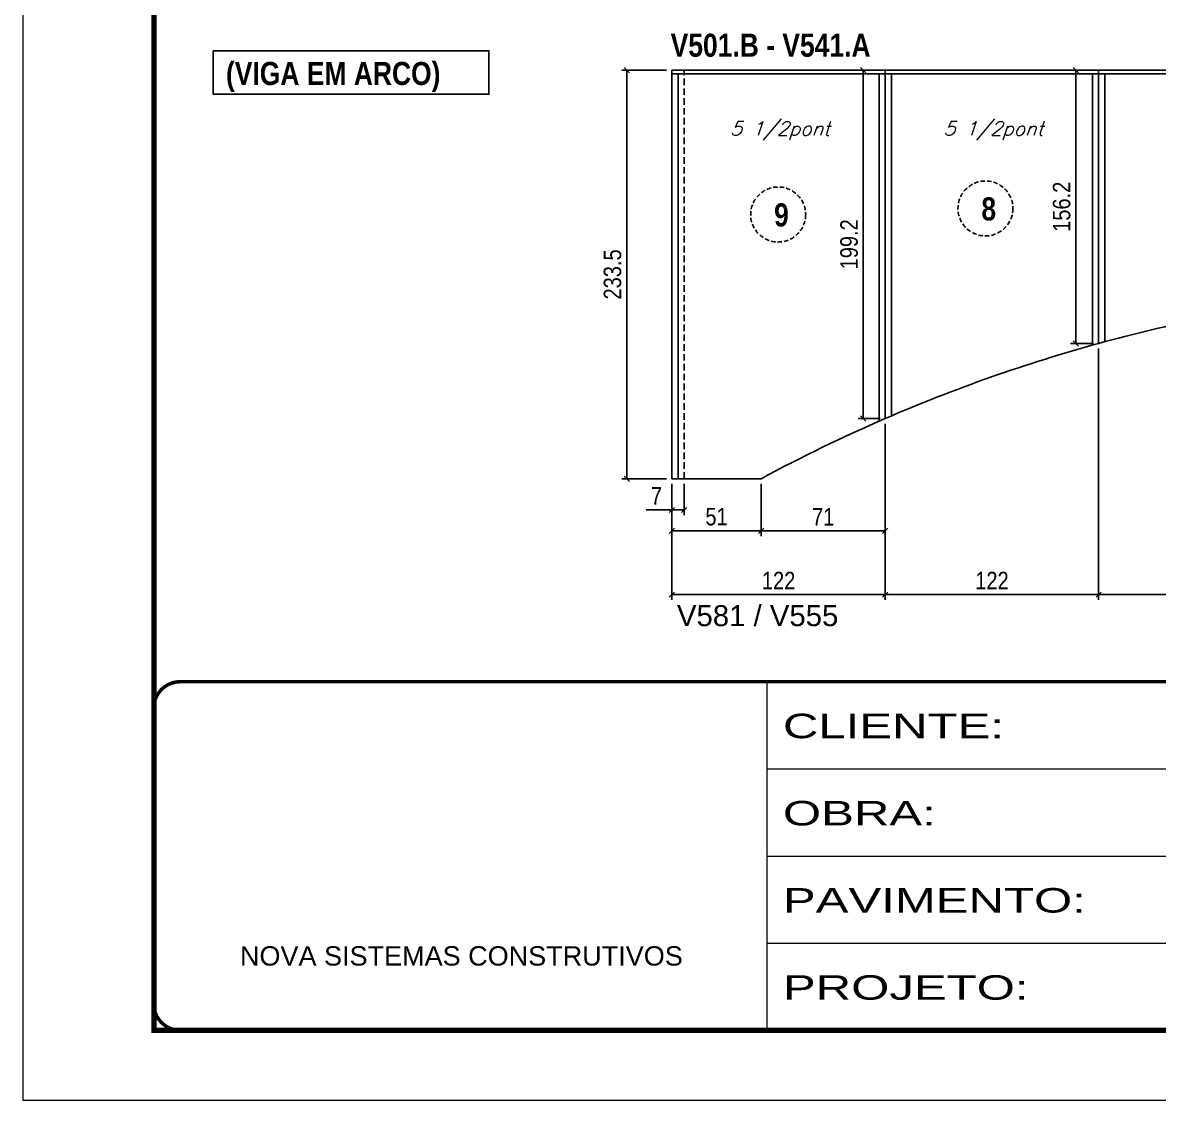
# Model space of a CAD drawing. Extents: x -15895 to 12929, y -2522 to 15173.
# Drawn here: x 6506 to 7156, y 4369 to 4985 of the extents above; entities that cross this region are included whole.
import ezdxf

# ---------------------------------------------------------------- set-up
doc = ezdxf.new("R2010")
doc.units = 0
doc.header["$PDMODE"] = 35
doc.header["$PDSIZE"] = -10
for name, pattern in [('CONTINUO', [0]), ('DASHED', [0.75, 0.5, -0.25]), ('HIDDEN', [0.375, 0.25, -0.125])]:
    doc.linetypes.add(name, pattern=pattern)
for name, color, linetype in [('5', 5, 'Continuous'), ('COTA', 241, 'Continuous'), ('NOMENCLATURA', 7, 'Continuous'), ('Painéis', 200, 'Continuous'), ('SARR_2.2x7', 40, 'Continuous'), ('SARR_3.5x7', 81, 'Continuous'), ('texto', 7, 'Continuous')]:
    doc.layers.add(name, color=color, linetype=linetype)
doc.layers.add('Folhas', color=255, linetype='Continuous', lineweight=9)
doc.layers.add('SARRAFO DE PRESSAO', color=251, linetype='DASHED', lineweight=9)
doc.styles.add('ARIAL', font='arial.ttf')
doc.styles.add('COTA TECNICA', font='techl___.ttf', dxfattribs={"height": 10})
doc.styles.add('Romans', font='romans.shx')
doc.styles.get("Standard").update_dxf_attribs({"font": 'arial.ttf'})
doc.styles.add('TECNICA', font='techb___.ttf', dxfattribs={"height": 10})
doc.styles.add('Tecnologia', font='')
doc.styles.get('Tecnologia').set_extended_font_data('Forgotten Futurist')
doc.dimstyles.new('PAINEL', dxfattribs={"dimtxt": 10, "dimasz": 3, "dimexe": 3, "dimexo": 3, "dimgap": 3, "dimtad": 1, "dimdec": 1, "dimzin": 12, "dimdsep": 46, "dimtxsty": 'COTA TECNICA', "dimblk1": 'OBLIQUE', "dimblk2": 'OBLIQUE', "dimsah": 1, "dimcen": 0.9, "dimclrd": 4, "dimclre": 4, "dimclrt": 240, "dimadec": 1, "dimazin": 3, "dimtfac": 1, "dimtdec": 1, "dimtmove": 0, "dimatfit": 3, "dimfxl": 1, "dimtolj": 1, "dimtzin": 12, "dimarcsym": 0})

# ---------------------------------------------------------------- blocks, each defined once
blk = doc.blocks.new('9999999999')
at = {"color": 30, "linetype": 'CONTINUO'}
for p, q in [((98564.56, 34230.21), (98564.56, 34429.45)), ((98564.56, 34379.64), (99583.98, 34379.64)), ((98564.56, 34329.83), (99487.98, 34329.83)), ((98564.56, 34280.02), (99487.98, 34280.02))]:
    blk.add_line(p, q, dxfattribs=at)
at = {"color": 30, "linetype": 'CONTINUO', "const_width": 2}
blk.add_lwpolyline([(99583.98, 34230.21), (99583.98, 34414.45, 0.414214), (99568.98, 34429.45), (98228.98, 34429.45, 0.414214), (98213.98, 34414.45), (98213.98, 34245.21, 0.414214), (98228.98, 34230.21), (99583.98, 34230.21)], format="xyb", dxfattribs=at)
at = {"layer": 'Folhas'}
blk.add_lwpolyline([(98138.98, 34190.21), (99623.98, 34190.21), (99623.98, 35240.21), (98138.98, 35240.21)], close=True, dxfattribs=at)
at = {"layer": 'Folhas', "color": 30, "const_width": 3}
blk.add_lwpolyline([(98213.98, 34230.21), (99583.98, 34230.21), (99583.98, 35200.21), (98213.98, 35200.21)], close=True, dxfattribs=at)
at = {"color": 7, "linetype": 'Continuous', "ltscale": 5, "style": 'ARIAL'}
blk.add_text('NOVA SISTEMAS CONSTRUTIVOS', height=11.0592, dxfattribs=at).set_placement((98263.19, 34267.21))
at = {"layer": 'Folhas', "color": 7, "style": 'Tecnologia', "width": 1.5}
for s, p in [('CLIENTE:', (98573.65, 34397.17)), ('OBRA:', (98573.65, 34347.31)), ('PAVIMENTO:', (98573.65, 34297.5)), ('PROJETO:', (98573.65, 34247.69))]:
    blk.add_text(s, height=14, dxfattribs=at).set_placement(p)
blk = doc.blocks.new('_Oblique')
at = {"color": 0, "linetype": 'ByBlock', "lineweight": -2}
blk.add_line((-0.5, -0.5), (0.5, 0.5), dxfattribs=at)
blk = doc.blocks.new('*D1695')
at = {"layer": 'COTA', "color": 4, "lineweight": -2, "transparency": 16777216}
for p, q in [((6877.56, 4721.55), (6877.56, 4691.7)), ((6928.56, 4721.55), (6928.56, 4691.7)), ((6928.56, 4694.7), (6877.56, 4694.7))]:
    blk.add_line(p, q, dxfattribs=at)
at = {"layer": 'Defpoints', "color": 0, "transparency": 16777216}
for p in [(6877.56, 4724.55), (6928.56, 4724.55), (6877.56, 4694.7)]:
    blk.add_point(p, dxfattribs=at)
at = {"layer": 'COTA', "color": 4, "lineweight": -2, "transparency": 16777216, "xscale": 3, "yscale": 3, "zscale": 3, "rotation": 180}
blk.add_blockref('_Oblique', (6877.56, 4694.7), dxfattribs=at)
at = {"layer": 'COTA', "color": 4, "lineweight": -2, "transparency": 16777216, "xscale": 3, "yscale": 3, "zscale": 3}
blk.add_blockref('_Oblique', (6928.56, 4694.7), dxfattribs=at)
at = {"layer": 'COTA', "color": 240, "transparency": 16777216, "insert": (6903.06, 4702.81), "char_height": 10, "attachment_point": 5, "style": 'COTA TECNICA'}
blk.add_mtext('\\A1;51', dxfattribs=at)
blk = doc.blocks.new('*D1696')
at = {"layer": 'COTA', "color": 4, "lineweight": -2, "transparency": 16777216}
for p, q in [((6999.56, 4755.94), (6999.56, 4691.7)), ((6928.56, 4721.55), (6928.56, 4691.7)), ((6928.56, 4694.7), (6999.56, 4694.7))]:
    blk.add_line(p, q, dxfattribs=at)
at = {"layer": 'Defpoints', "color": 0, "transparency": 16777216}
for p in [(6999.56, 4758.94), (6928.56, 4724.55), (6999.56, 4694.7)]:
    blk.add_point(p, dxfattribs=at)
at = {"layer": 'COTA', "color": 4, "lineweight": -2, "transparency": 16777216, "xscale": 3, "yscale": 3, "zscale": 3, "rotation": 180}
blk.add_blockref('_Oblique', (6928.56, 4694.7), dxfattribs=at)
at = {"layer": 'COTA', "color": 4, "lineweight": -2, "transparency": 16777216, "xscale": 3, "yscale": 3, "zscale": 3}
blk.add_blockref('_Oblique', (6999.56, 4694.7), dxfattribs=at)
at = {"layer": 'COTA', "color": 240, "transparency": 16777216, "insert": (6964.06, 4702.77), "char_height": 10, "attachment_point": 5, "style": 'COTA TECNICA'}
blk.add_mtext('\\A1;71', dxfattribs=at)
blk = doc.blocks.new('*D1697')
at = {"layer": 'COTA', "color": 4, "lineweight": -2, "transparency": 16777216}
for p, q in [((6999.56, 4755.94), (6999.56, 4655.29)), ((6877.56, 4721.55), (6877.56, 4655.29)), ((6877.56, 4658.29), (6999.56, 4658.29))]:
    blk.add_line(p, q, dxfattribs=at)
at = {"layer": 'Defpoints', "color": 0, "transparency": 16777216}
for p in [(6999.56, 4758.94), (6877.56, 4724.55), (6999.56, 4658.29)]:
    blk.add_point(p, dxfattribs=at)
at = {"layer": 'COTA', "color": 4, "lineweight": -2, "transparency": 16777216, "xscale": 3, "yscale": 3, "zscale": 3, "rotation": 180}
blk.add_blockref('_Oblique', (6877.56, 4658.29), dxfattribs=at)
at = {"layer": 'COTA', "color": 4, "lineweight": -2, "transparency": 16777216, "xscale": 3, "yscale": 3, "zscale": 3}
blk.add_blockref('_Oblique', (6999.56, 4658.29), dxfattribs=at)
at = {"layer": 'COTA', "color": 240, "transparency": 16777216, "insert": (6938.56, 4666.34), "char_height": 10, "attachment_point": 5, "style": 'COTA TECNICA'}
blk.add_mtext('\\A1;122', dxfattribs=at)
blk = doc.blocks.new('*D1698')
at = {"layer": 'COTA', "color": 4, "lineweight": -2, "transparency": 16777216}
for p, q in [((7121.56, 4798.89), (7121.56, 4655.29)), ((6999.56, 4755.94), (6999.56, 4655.29)), ((6999.56, 4658.29), (7121.56, 4658.29))]:
    blk.add_line(p, q, dxfattribs=at)
at = {"layer": 'Defpoints', "color": 0, "transparency": 16777216}
for p in [(7121.56, 4801.89), (6999.56, 4758.94), (7121.56, 4658.29)]:
    blk.add_point(p, dxfattribs=at)
at = {"layer": 'COTA', "color": 4, "lineweight": -2, "transparency": 16777216, "xscale": 3, "yscale": 3, "zscale": 3, "rotation": 180}
blk.add_blockref('_Oblique', (6999.56, 4658.29), dxfattribs=at)
at = {"layer": 'COTA', "color": 4, "lineweight": -2, "transparency": 16777216, "xscale": 3, "yscale": 3, "zscale": 3}
blk.add_blockref('_Oblique', (7121.56, 4658.29), dxfattribs=at)
at = {"layer": 'COTA', "color": 240, "transparency": 16777216, "insert": (7060.56, 4666.34), "char_height": 10, "attachment_point": 5, "style": 'COTA TECNICA'}
blk.add_mtext('\\A1;122', dxfattribs=at)
blk = doc.blocks.new('*D1699')
at = {"layer": 'COTA', "color": 4, "lineweight": -2, "transparency": 16777216}
for p, q in [((7243.56, 4823.77), (7243.56, 4655.29)), ((7121.56, 4798.89), (7121.56, 4655.29)), ((7121.56, 4658.29), (7243.56, 4658.29))]:
    blk.add_line(p, q, dxfattribs=at)
at = {"layer": 'Defpoints', "color": 0, "transparency": 16777216}
for p in [(7243.56, 4826.77), (7121.56, 4801.89), (7243.56, 4658.29)]:
    blk.add_point(p, dxfattribs=at)
at = {"layer": 'COTA', "color": 4, "lineweight": -2, "transparency": 16777216, "xscale": 3, "yscale": 3, "zscale": 3, "rotation": 180}
blk.add_blockref('_Oblique', (7121.56, 4658.29), dxfattribs=at)
at = {"layer": 'COTA', "color": 4, "lineweight": -2, "transparency": 16777216, "xscale": 3, "yscale": 3, "zscale": 3}
blk.add_blockref('_Oblique', (7243.56, 4658.29), dxfattribs=at)
at = {"layer": 'COTA', "color": 240, "transparency": 16777216, "insert": (7182.56, 4666.34), "char_height": 10, "attachment_point": 5, "style": 'COTA TECNICA'}
blk.add_mtext('\\A1;122', dxfattribs=at)
blk = doc.blocks.new('*D1707')
at = {"layer": 'COTA', "color": 4, "lineweight": -2, "transparency": 16777216}
for p, q in [((6874.56, 4958.09), (6848.85, 4958.09)), ((6851.85, 4724.55), (6851.85, 4958.09)), ((6874.56, 4724.55), (6848.85, 4724.55))]:
    blk.add_line(p, q, dxfattribs=at)
at = {"layer": 'Defpoints', "color": 0, "transparency": 16777216}
for p in [(6851.85, 4958.09), (6877.56, 4958.09), (6877.56, 4724.55)]:
    blk.add_point(p, dxfattribs=at)
at = {"layer": 'COTA', "color": 4, "lineweight": -2, "transparency": 16777216, "xscale": 3, "yscale": 3, "zscale": 3}
for p, rotation in [((6851.85, 4958.09), 90), ((6851.85, 4724.55), 270)]:
    blk.add_blockref('_Oblique', p, dxfattribs=dict(at, rotation=rotation))
at = {"layer": 'COTA', "color": 240, "transparency": 16777216, "insert": (6843.63, 4841.32), "char_height": 10, "attachment_point": 5, "rotation": 90, "style": 'COTA TECNICA'}
blk.add_mtext('\\A1;233.5', dxfattribs=at)
blk = doc.blocks.new('*D1708')
at = {"layer": 'COTA', "color": 4, "lineweight": -2, "transparency": 16777216}
for p, q in [((6996.56, 4958.09), (6983.98, 4958.09)), ((6986.98, 4958.09), (6986.98, 4758.94)), ((6996.56, 4758.94), (6983.98, 4758.94))]:
    blk.add_line(p, q, dxfattribs=at)
at = {"layer": 'Defpoints', "color": 0, "transparency": 16777216}
for p in [(6999.56, 4958.09), (6986.98, 4758.94), (6999.56, 4758.94)]:
    blk.add_point(p, dxfattribs=at)
at = {"layer": 'COTA', "color": 4, "lineweight": -2, "transparency": 16777216, "xscale": 3, "yscale": 3, "zscale": 3}
for p, rotation in [((6986.98, 4958.09), 90), ((6986.98, 4758.94), 270)]:
    blk.add_blockref('_Oblique', p, dxfattribs=dict(at, rotation=rotation))
at = {"layer": 'COTA', "color": 240, "transparency": 16777216, "insert": (6978.89, 4858.52), "char_height": 10, "attachment_point": 5, "rotation": 90, "style": 'COTA TECNICA'}
blk.add_mtext('\\A1;199.2', dxfattribs=at)
blk = doc.blocks.new('*D1709')
at = {"layer": 'COTA', "color": 4, "lineweight": -2, "transparency": 16777216}
for p, q in [((7118.56, 4958.09), (7105.55, 4958.09)), ((7108.55, 4801.89), (7108.55, 4958.09)), ((7118.56, 4801.89), (7105.55, 4801.89))]:
    blk.add_line(p, q, dxfattribs=at)
at = {"layer": 'Defpoints', "color": 0, "transparency": 16777216}
for p in [(7108.55, 4958.09), (7121.56, 4958.09), (7121.56, 4801.89)]:
    blk.add_point(p, dxfattribs=at)
at = {"layer": 'COTA', "color": 4, "lineweight": -2, "transparency": 16777216, "xscale": 3, "yscale": 3, "zscale": 3}
for p, rotation in [((7108.55, 4958.09), 90), ((7108.55, 4801.89), 270)]:
    blk.add_blockref('_Oblique', p, dxfattribs=dict(at, rotation=rotation))
at = {"layer": 'COTA', "color": 240, "transparency": 16777216, "insert": (7100.44, 4879.99), "char_height": 10, "attachment_point": 5, "rotation": 90, "style": 'COTA TECNICA'}
blk.add_mtext('\\A1;156.2', dxfattribs=at)
blk = doc.blocks.new('*D1718')
at = {"layer": 'COTA', "color": 4, "lineweight": -2, "transparency": 16777216}
for p, q in [((6877.56, 4721.55), (6877.56, 4703.67)), ((6884.56, 4721.55), (6884.56, 4703.67)), ((6877.56, 4706.67), (6862.82, 4706.67)), ((6884.56, 4706.67), (6877.56, 4706.67))]:
    blk.add_line(p, q, dxfattribs=at)
at = {"layer": 'Defpoints', "color": 0, "transparency": 16777216}
for p in [(6877.56, 4724.55), (6884.56, 4724.55), (6877.56, 4706.67)]:
    blk.add_point(p, dxfattribs=at)
at = {"layer": 'COTA', "color": 4, "lineweight": -2, "transparency": 16777216, "xscale": 3, "yscale": 3, "zscale": 3, "rotation": 180}
blk.add_blockref('_Oblique', (6877.56, 4706.67), dxfattribs=at)
at = {"layer": 'COTA', "color": 4, "lineweight": -2, "transparency": 16777216, "xscale": 3, "yscale": 3, "zscale": 3}
blk.add_blockref('_Oblique', (6884.56, 4706.67), dxfattribs=at)
at = {"layer": 'COTA', "color": 240, "transparency": 16777216, "insert": (6868.69, 4714.74), "char_height": 10, "attachment_point": 5, "style": 'COTA TECNICA'}
blk.add_mtext('\\A1;7', dxfattribs=at)

msp = doc.modelspace()

# ---------------------------------------------------------------- linework, layer by layer
at = {"layer": 'COTA', "linetype": 'DASHED', "ltscale": 5}
for centre in [(6938.32, 4875.57), (7056.85, 4879.02)]:
    msp.add_circle(centre, 15.72, dxfattribs=at)
at = {"layer": 'NOMENCLATURA'}
msp.add_lwpolyline([(6615.28, 4969.13), (6772.91, 4969.13), (6772.91, 4944.27), (6615.28, 4944.27)], close=True, dxfattribs=at)
at = {"layer": 'Painéis', "linetype": 'ByBlock'}
for p, q in [((6877.56, 4958.09), (7856.56, 4958.09)), ((6877.56, 4724.55), (6877.56, 4958.09)), ((6999.56, 4958.09), (6999.56, 4758.94)), ((7121.56, 4958.09), (7121.56, 4801.89)), ((6928.56, 4724.55), (6877.56, 4724.55))]:
    msp.add_line(p, q, dxfattribs=at)
for start, end in [(97.6697, 105.38496), (105.38496, 113.39977), (113.39977, 118.28589)]:
    msp.add_arc((7367.06, 3909.69), 925.36, start, end, dxfattribs=at)
at = {"layer": 'SARR_2.2x7', "linetype": 'Continuous'}
for p, q in [((6877.56, 4955.89), (6999.56, 4955.89)), ((6999.56, 4955.89), (7121.56, 4955.89)), ((7121.56, 4955.89), (7243.56, 4955.89))]:
    msp.add_line(p, q, dxfattribs=at)
at = {"layer": 'SARR_2.2x7', "linetype": 'HIDDEN', "ltscale": 15}
msp.add_line((6884.56, 4724.55), (6884.56, 4958.09), dxfattribs=at)
at = {"layer": 'SARR_3.5x7'}
for p, q in [((6881.06, 4955.89), (6881.06, 4724.55)), ((6996.06, 4955.89), (6996.06, 4757.42)), ((7003.06, 4955.89), (7003.06, 4760.45)), ((7118.06, 4955.89), (7118.06, 4800.92)), ((7125.06, 4955.89), (7125.06, 4802.84))]:
    msp.add_line(p, q, dxfattribs=at)

# ---------------------------------------------------------------- block references
at = {"layer": 'SARRAFO DE PRESSAO', "color": 6, "linetype": 'ByBlock'}
msp.add_blockref('9999999999', (-91632.61, -29820.95), dxfattribs=at)

# ---------------------------------------------------------------- texts
at = {"layer": '5', "linetype": 'Continuous'}
msp.add_text('V581 / V555', height=12, rotation=0.00004, dxfattribs=at).set_placement((6880.44, 4640.27))
at = {"layer": 'NOMENCLATURA', "style": 'TECNICA'}
for s, p in [('V501.B - V541.A', (6876.84, 4965.74)), ('(VIGA EM ARCO)', (6622.6, 4949.61)), ('8', (7054.52, 4872.2)), ('9', (6935.99, 4868.75))]:
    msp.add_text(s, height=13.2, dxfattribs=at).set_placement(p)
at = {"layer": 'texto', "color": 2, "char_height": 8, "attachment_point": 5, "style": 'Romans'}
for insert in [(6939.34, 4923.34), (7061.34, 4923.34)]:
    msp.add_mtext('{\\Q19;\\C256;5 1/2pont}', dxfattribs=dict(at, insert=insert))

# ---------------------------------------------------------------- dimensions: what is measured, and where the dimension line sits
at = {"layer": 'COTA'}
for base, p1, p2, picture, middle in [((6851.85, 4958.09), (6877.56, 4724.55), (6877.56, 4958.09), '*D1707', (6843.63, 4841.32)), ((6986.9805, 4758.942), (6999.5552, 4958.0935), (6999.5552, 4758.942), '*D1708', (6978.8928, 4858.5178)), ((7108.55, 4958.09), (7121.56, 4801.89), (7121.56, 4958.09), '*D1709', (7100.44, 4879.99))]:
    dim = msp.add_linear_dim(base=base, p1=p1, p2=p2, angle=90, dimstyle='PAINEL', dxfattribs=at)
    dim.commit()
    dim.dimension.update_dxf_attribs({"geometry": picture, "text_midpoint": middle})
for base, p1, p2, picture, middle in [((7243.56, 4658.29), (7121.56, 4801.89), (7243.56, 4826.77), '*D1699', (7182.56, 4666.34)), ((7121.56, 4658.29), (6999.56, 4758.94), (7121.56, 4801.89), '*D1698', (7060.56, 4666.34))]:
    dim = msp.add_linear_dim(base=base, p1=p1, p2=p2, dimstyle='PAINEL', override={"dimtmove": 1}, dxfattribs=at)
    dim.commit()
    dim.dimension.update_dxf_attribs({"geometry": picture, "text_midpoint": middle})
for base, p1, p2, picture, middle in [((6999.56, 4658.29), (6877.56, 4724.55), (6999.56, 4758.94), '*D1697', (6938.56, 4666.34)), ((6999.56, 4694.7), (6928.56, 4724.55), (6999.56, 4758.94), '*D1696', (6964.06, 4702.77)), ((6877.56, 4706.67), (6884.56, 4724.55), (6877.56, 4724.55), '*D1718', (6868.69, 4714.74)), ((6877.56, 4694.7), (6928.56, 4724.55), (6877.56, 4724.55), '*D1695', (6903.06, 4702.81))]:
    dim = msp.add_linear_dim(base=base, p1=p1, p2=p2, dimstyle='PAINEL', dxfattribs=at)
    dim.commit()
    dim.dimension.update_dxf_attribs({"geometry": picture, "text_midpoint": middle})

doc.saveas('drawing.dxf')
